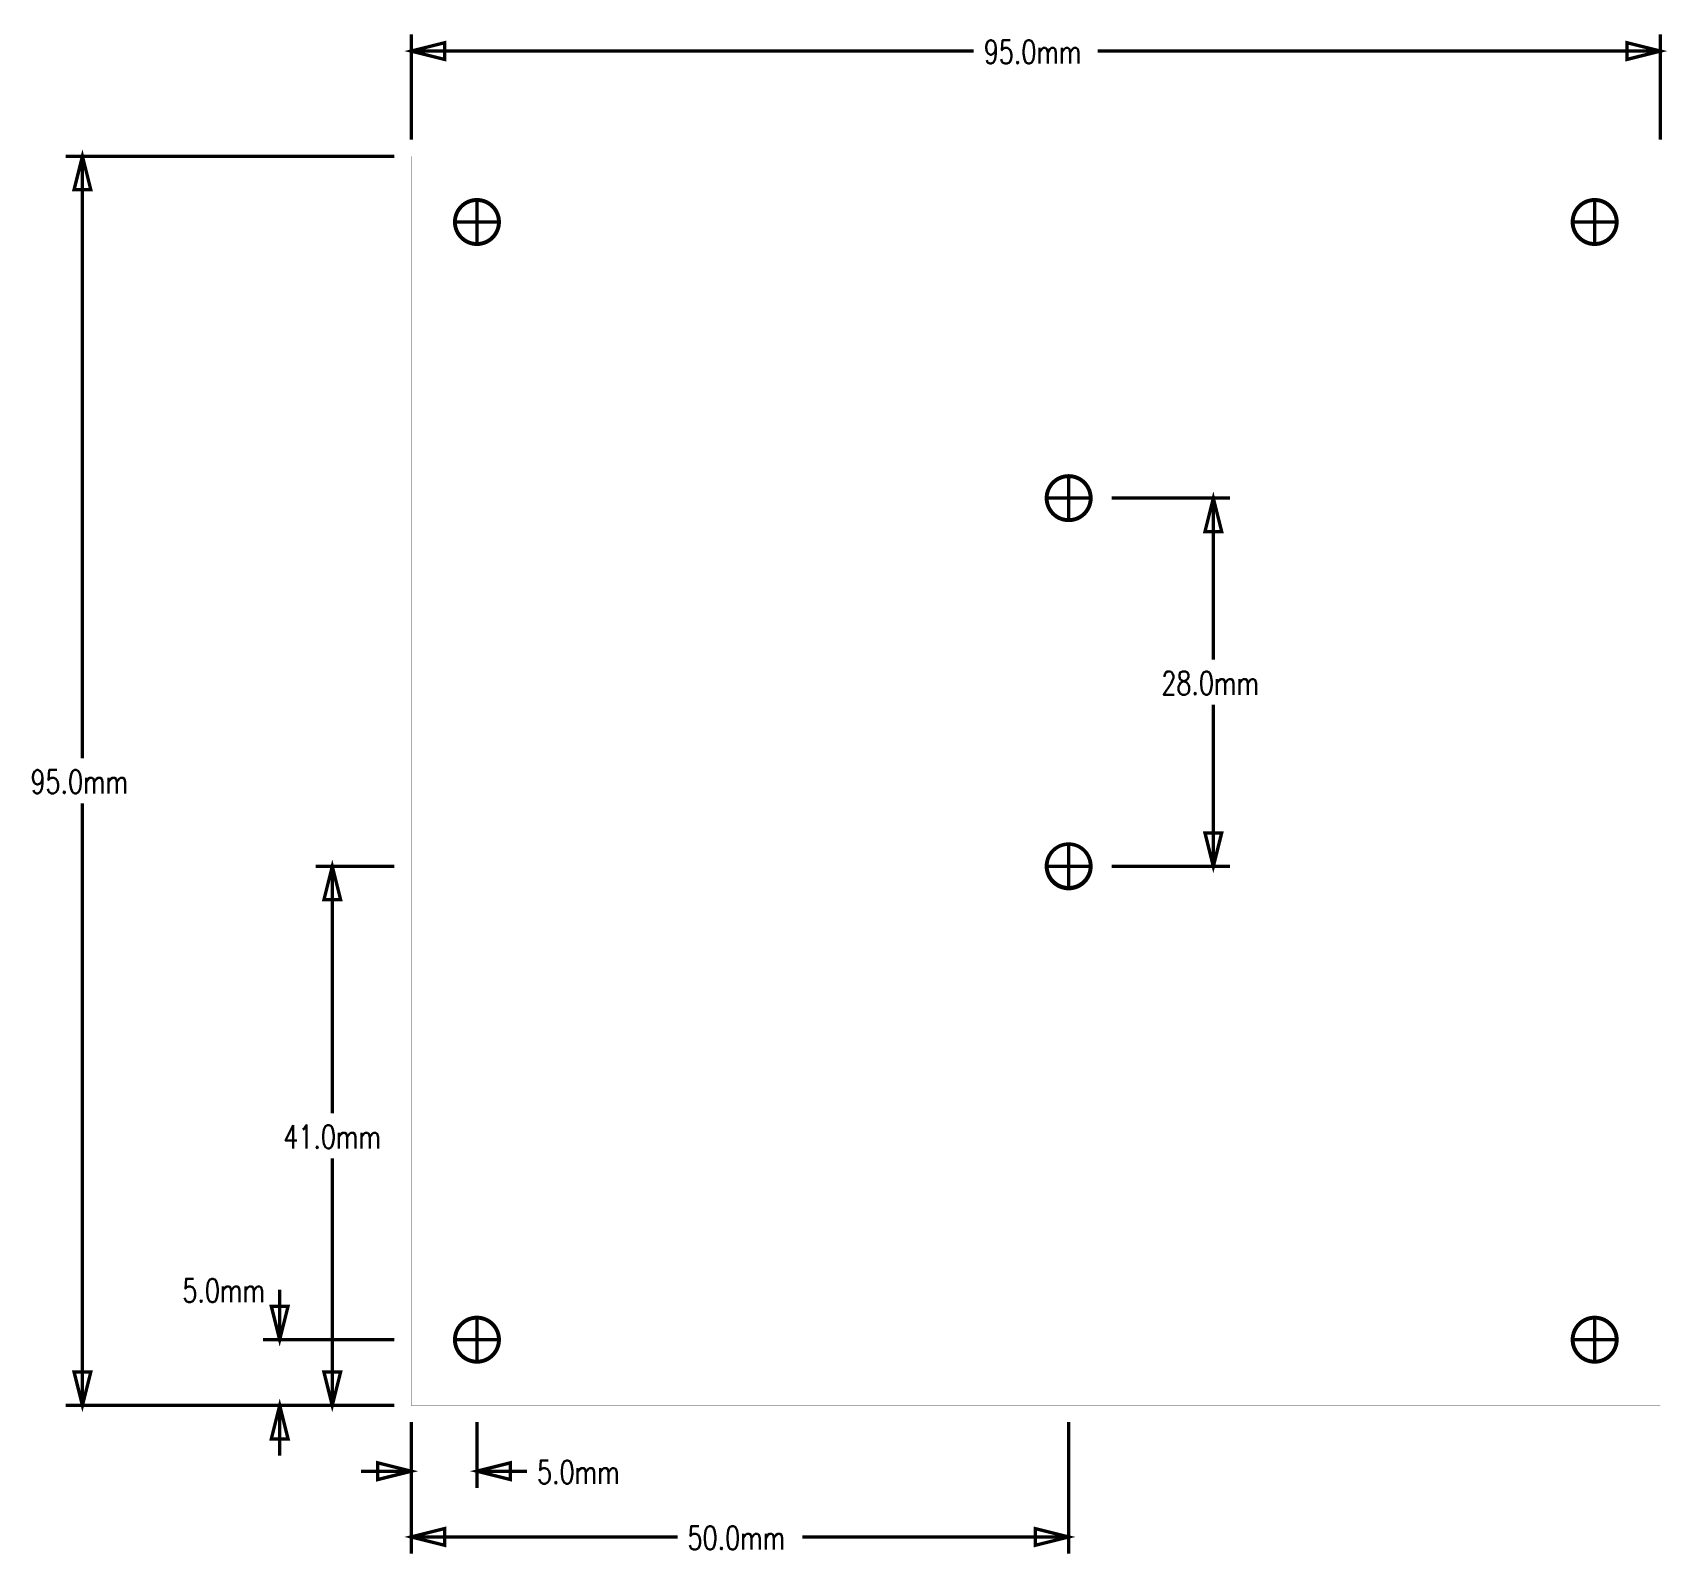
# Model space of a CAD drawing. Extents: x -29 to 96, y -11 to 104.
import ezdxf

# ---------------------------------------------------------------- set-up
doc = ezdxf.new("R2010")
doc.units = 0
for name, pattern in [('PADS_DASH_15000', [0.1, 0.05, -0.05]), ('TRMIDX_2048', [2, 1, 1]), ('TRMIDX_4096', [2, 1, 1])]:
    doc.linetypes.add(name, pattern=pattern)
for name, color, linetype in [('2D_LINE_00', 2, 'CONTINUOUS'), ('2D_LINE_01', 2, 'CONTINUOUS'), ('DIMENSION1_24', 254, 'CONTINUOUS'), ('DIMENSION2_24', 254, 'CONTINUOUS'), ('DIMENSION3_24', 254, 'CONTINUOUS'), ('DIMENSION4_24', 254, 'CONTINUOUS'), ('DIMENSION5_24', 254, 'CONTINUOUS'), ('DIMENSION6_24', 254, 'CONTINUOUS'), ('DIMENSION7_24', 254, 'CONTINUOUS'), ('TEXT_24', 4, 'CONTINUOUS')]:
    doc.layers.add(name, color=color, linetype=linetype)
doc.styles.add('W0$254', font='simplex', dxfattribs={"width": 0.75})

# ---------------------------------------------------------------- blocks, each defined once
blk = doc.blocks.new('SMOOTH_0$0254')
at = {"const_width": 0.0127}
blk.add_lwpolyline([(-0.00635, 0, 1), (0.00635, 0, 1)], format="xyb", close=True, dxfattribs=at)
blk = doc.blocks.new('DRAWING_1')
at = {"layer": '2D_LINE_00', "const_width": 0.0254}
blk.add_lwpolyline([(0, 0), (0, 5)], dxfattribs=at)
at = {"layer": '2D_LINE_00'}
for p in [(0, 5), (0, 0)]:
    blk.add_blockref('SMOOTH_0$0254', p, dxfattribs=at)
blk = doc.blocks.new('SMOOTH_0$01')
at = {"const_width": 0.005}
blk.add_lwpolyline([(-0.0025, 0, 1), (0.0025, 0, 1)], format="xyb", close=True, dxfattribs=at)
blk = doc.blocks.new('DRAWING_2')
at = {"layer": '2D_LINE_01', "const_width": 0.01}
blk.add_lwpolyline([(0, 0), (95, 0), (95, 95), (0, 95)], close=True, dxfattribs=at)
at = {"layer": '2D_LINE_01'}
for p in [(0, 95), (95, 95), (0, 0), (95, 0)]:
    blk.add_blockref('SMOOTH_0$01', p, dxfattribs=at)
blk = doc.blocks.new('SMOOTH_0$25')
at = {"const_width": 0.125}
blk.add_lwpolyline([(-0.0625, 0, 1), (0.0625, 0, 1)], format="xyb", close=True, dxfattribs=at)
blk = doc.blocks.new('DRAWING_3')
at = {"layer": '2D_LINE_01', "const_width": 0.25}
for points in [[(-1.7002646667, 0, 1), (1.7002646667, 0, 1)], [(0, -1.65, 1), (0, 1.65, 1)]]:
    blk.add_lwpolyline(points, format="xyb", close=True, dxfattribs=at)
for points in [[(0, 1.65), (0, -1.65)], [(-1.65, 0), (1.65, 0)]]:
    blk.add_lwpolyline(points, dxfattribs=at)
at = {"layer": '2D_LINE_01'}
for p in [(0, 1.65), (-1.65, 0), (1.65, 0), (0, -1.65)]:
    blk.add_blockref('SMOOTH_0$25', p, dxfattribs=at)
blk = doc.blocks.new('DRAWING_4')
at = {"layer": '2D_LINE_01', "const_width": 0.25}
for points in [[(48.3, 41, 1), (51.7, 41, 1)], [(50, 39.38, 1), (50, 42.68, 1)]]:
    blk.add_lwpolyline(points, format="xyb", close=True, dxfattribs=at)
for points in [[(50, 42.68), (50, 39.38)], [(48.3, 41), (51.65, 41)]]:
    blk.add_lwpolyline(points, dxfattribs=at)
at = {"layer": '2D_LINE_01'}
for p in [(50, 42.68), (48.3, 41), (51.65, 41), (50, 39.38)]:
    blk.add_blockref('SMOOTH_0$25', p, dxfattribs=at)
blk = doc.blocks.new('DRAWING_5')
at = {"layer": '2D_LINE_01', "const_width": 0.25}
for points in [[(-1.7002646667, 0, 1), (1.7002646667, 0, 1)], [(0, -1.65, 1), (0, 1.65, 1)]]:
    blk.add_lwpolyline(points, format="xyb", close=True, dxfattribs=at)
for points in [[(0, 1.65), (0, -1.65)], [(-1.65, 0), (1.65, 0)]]:
    blk.add_lwpolyline(points, dxfattribs=at)
at = {"layer": '2D_LINE_01'}
for p in [(0, 1.65), (-1.65, 0), (1.65, 0), (0, -1.65)]:
    blk.add_blockref('SMOOTH_0$25', p, dxfattribs=at)
blk = doc.blocks.new('DRAWING_6')
at = {"layer": '2D_LINE_01', "const_width": 0.25}
for points in [[(-1.7002646667, 0, 1), (1.7002646667, 0, 1)], [(0, -1.65, 1), (0, 1.65, 1)]]:
    blk.add_lwpolyline(points, format="xyb", close=True, dxfattribs=at)
for points in [[(0, 1.65), (0, -1.65)], [(-1.65, 0), (1.65, 0)]]:
    blk.add_lwpolyline(points, dxfattribs=at)
at = {"layer": '2D_LINE_01'}
for p in [(0, 1.65), (-1.65, 0), (1.65, 0), (0, -1.65)]:
    blk.add_blockref('SMOOTH_0$25', p, dxfattribs=at)
blk = doc.blocks.new('DRAWING_7')
at = {"layer": '2D_LINE_01', "const_width": 0.25}
for points in [[(-1.7002646667, 0, 1), (1.7002646667, 0, 1)], [(0, -1.65, 1), (0, 1.65, 1)]]:
    blk.add_lwpolyline(points, format="xyb", close=True, dxfattribs=at)
for points in [[(0, 1.65), (0, -1.65)], [(-1.65, 0), (1.65, 0)]]:
    blk.add_lwpolyline(points, dxfattribs=at)
at = {"layer": '2D_LINE_01'}
for p in [(0, 1.65), (-1.65, 0), (1.65, 0), (0, -1.65)]:
    blk.add_blockref('SMOOTH_0$25', p, dxfattribs=at)
blk = doc.blocks.new('DRAWING_8')
at = {"layer": '2D_LINE_01', "const_width": 0.25}
for points in [[(-1.7002646667, 0, 1), (1.7002646667, 0, 1)], [(0, -1.65, 1), (0, 1.65, 1)]]:
    blk.add_lwpolyline(points, format="xyb", close=True, dxfattribs=at)
for points in [[(0, 1.65), (0, -1.65)], [(-1.65, 0), (1.65, 0)]]:
    blk.add_lwpolyline(points, dxfattribs=at)
at = {"layer": '2D_LINE_01'}
for p in [(0, 1.65), (-1.65, 0), (1.65, 0), (0, -1.65)]:
    blk.add_blockref('SMOOTH_0$25', p, dxfattribs=at)
blk = doc.blocks.new('D_2dfeghi_9')
at = {"layer": 'DIMENSION1_24', "linetype": 'TRMIDX_4096', "const_width": 0.254}
blk.add_lwpolyline([(-25, 0), (-25, 45.7855)], dxfattribs=at)
at = {"layer": 'DIMENSION2_24', "linetype": 'TRMIDX_4096', "const_width": 0.254}
blk.add_lwpolyline([(-25, 95), (-25, 49.2145)], dxfattribs=at)
at = {"layer": 'DIMENSION3_24', "linetype": 'TRMIDX_4096', "const_width": 0.254}
blk.add_lwpolyline([(-25, 0), (-25.635, 2.54), (-24.365, 2.54)], close=True, dxfattribs=at)
at = {"layer": 'DIMENSION4_24', "linetype": 'TRMIDX_4096', "const_width": 0.254}
blk.add_lwpolyline([(-25, 95), (-24.365, 92.46), (-25.635, 92.46)], close=True, dxfattribs=at)
at = {"layer": 'DIMENSION5_24', "linetype": 'TRMIDX_4096', "const_width": 0.254}
blk.add_lwpolyline([(-1.27, 0), (-26.27, 0)], dxfattribs=at)
at = {"layer": 'DIMENSION6_24', "linetype": 'TRMIDX_4096', "const_width": 0.254}
blk.add_lwpolyline([(-1.27, 95), (-26.27, 95)], dxfattribs=at)
at = {"layer": 'DIMENSION7_24', "linetype": 'TRMIDX_4096', "const_width": 0.0254}
for points in [[(0, 95), (0.0006666667, 95)], [(0, 0), (0.0006666667, 0)]]:
    blk.add_lwpolyline(points, dxfattribs=at)
at = {"layer": 'TEXT_24', "style": 'W0$254', "width": 0.75}
blk.add_text('95.0mm', height=1.778, dxfattribs=at).set_placement((-28.954318, 46.5475))
blk = doc.blocks.new('D_1dfeghi_10')
at = {"layer": 'DIMENSION1_24', "linetype": 'TRMIDX_2048', "const_width": 0.254}
blk.add_lwpolyline([(0, 8), (42.783682, 8)], dxfattribs=at)
at = {"layer": 'DIMENSION2_24', "linetype": 'TRMIDX_2048', "const_width": 0.254}
blk.add_lwpolyline([(95, 8), (52.2163186667, 8)], dxfattribs=at)
at = {"layer": 'DIMENSION3_24', "linetype": 'TRMIDX_2048', "const_width": 0.254}
blk.add_lwpolyline([(0, 8), (2.54, 8.635), (2.54, 7.365)], close=True, dxfattribs=at)
at = {"layer": 'DIMENSION4_24', "linetype": 'TRMIDX_2048', "const_width": 0.254}
blk.add_lwpolyline([(95, 8), (92.46, 7.365), (92.46, 8.635)], close=True, dxfattribs=at)
at = {"layer": 'DIMENSION5_24', "linetype": 'TRMIDX_2048', "const_width": 0.254}
blk.add_lwpolyline([(0, 1.27), (0, 9.27)], dxfattribs=at)
at = {"layer": 'DIMENSION6_24', "linetype": 'TRMIDX_2048', "const_width": 0.254}
blk.add_lwpolyline([(95, 1.27), (95, 9.27)], dxfattribs=at)
at = {"layer": 'DIMENSION7_24', "linetype": 'TRMIDX_2048', "const_width": 0.0254}
for points in [[(0, 0), (0.0006666667, 0)], [(95, 0), (95.0006666667, 0)]]:
    blk.add_lwpolyline(points, dxfattribs=at)
at = {"layer": 'TEXT_24', "style": 'W0$254', "width": 0.75}
blk.add_text('95.0mm', height=1.778, dxfattribs=at).set_placement((43.545682, 7.0475))
blk = doc.blocks.new('D_2dfeghi_11')
at = {"layer": 'DIMENSION1_24', "linetype": 'TRMIDX_4096', "const_width": 0.254}
blk.add_lwpolyline([(-10, 0), (-10, -3.81)], dxfattribs=at)
at = {"layer": 'DIMENSION2_24', "linetype": 'TRMIDX_4096', "const_width": 0.254}
blk.add_lwpolyline([(-10, 5), (-10, 8.81)], dxfattribs=at)
at = {"layer": 'DIMENSION3_24', "linetype": 'TRMIDX_4096', "const_width": 0.254}
blk.add_lwpolyline([(-10, 0), (-9.365, -2.54), (-10.635, -2.54)], close=True, dxfattribs=at)
at = {"layer": 'DIMENSION4_24', "linetype": 'TRMIDX_4096', "const_width": 0.254}
blk.add_lwpolyline([(-10, 5), (-10.635, 7.54), (-9.365, 7.54)], close=True, dxfattribs=at)
at = {"layer": 'DIMENSION5_24', "linetype": 'TRMIDX_4096', "const_width": 0.254}
blk.add_lwpolyline([(-1.27, 0), (-11.27, 0)], dxfattribs=at)
at = {"layer": 'DIMENSION6_24', "linetype": 'TRMIDX_4096', "const_width": 0.254}
blk.add_lwpolyline([(-1.27, 5), (-11.27, 5)], dxfattribs=at)
at = {"layer": 'DIMENSION7_24', "linetype": 'TRMIDX_4096', "const_width": 0.0254}
for points in [[(0, 5), (0.0006666667, 5)], [(0, 0), (0.0006666667, 0)]]:
    blk.add_lwpolyline(points, dxfattribs=at)
at = {"layer": 'TEXT_24', "style": 'W0$254', "width": 0.75}
blk.add_text('5.0mm', height=1.778, dxfattribs=at).set_placement((-17.4006366667, 7.8575))
blk = doc.blocks.new('D_1dfeghi_12')
at = {"layer": 'DIMENSION1_24', "linetype": 'TRMIDX_2048', "const_width": 0.254}
blk.add_lwpolyline([(0, -5), (-3.81, -5)], dxfattribs=at)
at = {"layer": 'DIMENSION2_24', "linetype": 'TRMIDX_2048', "const_width": 0.254}
blk.add_lwpolyline([(5, -5), (8.81, -5)], dxfattribs=at)
at = {"layer": 'DIMENSION3_24', "linetype": 'TRMIDX_2048', "const_width": 0.254}
blk.add_lwpolyline([(0, -5), (-2.54, -5.635), (-2.54, -4.365)], close=True, dxfattribs=at)
at = {"layer": 'DIMENSION4_24', "linetype": 'TRMIDX_2048', "const_width": 0.254}
blk.add_lwpolyline([(5, -5), (7.54, -4.365), (7.54, -5.635)], close=True, dxfattribs=at)
at = {"layer": 'DIMENSION5_24', "linetype": 'TRMIDX_2048', "const_width": 0.254}
blk.add_lwpolyline([(0, -1.27), (0, -6.27)], dxfattribs=at)
at = {"layer": 'DIMENSION6_24', "linetype": 'TRMIDX_2048', "const_width": 0.254}
blk.add_lwpolyline([(5, -1.27), (5, -6.27)], dxfattribs=at)
at = {"layer": 'DIMENSION7_24', "linetype": 'TRMIDX_2048', "const_width": 0.0254}
for points in [[(0, 0), (0.0006666667, 0)], [(5, 0), (5.0006666667, 0)]]:
    blk.add_lwpolyline(points, dxfattribs=at)
at = {"layer": 'TEXT_24', "style": 'W0$254', "width": 0.75}
blk.add_text('5.0mm', height=1.778, dxfattribs=at).set_placement((9.572, -5.9525))
blk = doc.blocks.new('DRAWING_13')
at = {"layer": '2D_LINE_00', "linetype": 'PADS_DASH_15000', "const_width": 0.01}
blk.add_lwpolyline([(0, 0), (-50, 0)], dxfattribs=at)
at = {"layer": '2D_LINE_00'}
for p in [(-50, 0), (0, 0)]:
    blk.add_blockref('SMOOTH_0$01', p, dxfattribs=at)
blk = doc.blocks.new('DRAWING_14')
at = {"layer": '2D_LINE_00', "linetype": 'PADS_DASH_15000', "const_width": 0.01}
blk.add_lwpolyline([(0, 0), (0, -41)], dxfattribs=at)
at = {"layer": '2D_LINE_00'}
for p in [(0, 0), (0, -41)]:
    blk.add_blockref('SMOOTH_0$01', p, dxfattribs=at)
blk = doc.blocks.new('D_2dfeghi_15')
at = {"layer": 'DIMENSION1_24', "linetype": 'TRMIDX_4096', "const_width": 0.254}
blk.add_lwpolyline([(-6, 0), (-6, 18.7855)], dxfattribs=at)
at = {"layer": 'DIMENSION2_24', "linetype": 'TRMIDX_4096', "const_width": 0.254}
blk.add_lwpolyline([(-6, 41), (-6, 22.2145)], dxfattribs=at)
at = {"layer": 'DIMENSION3_24', "linetype": 'TRMIDX_4096', "const_width": 0.254}
blk.add_lwpolyline([(-6, 0), (-6.635, 2.54), (-5.365, 2.54)], close=True, dxfattribs=at)
at = {"layer": 'DIMENSION4_24', "linetype": 'TRMIDX_4096', "const_width": 0.254}
blk.add_lwpolyline([(-6, 41), (-5.365, 38.46), (-6.635, 38.46)], close=True, dxfattribs=at)
at = {"layer": 'DIMENSION5_24', "linetype": 'TRMIDX_4096', "const_width": 0.254}
blk.add_lwpolyline([(-1.27, 0), (-7.27, 0)], dxfattribs=at)
at = {"layer": 'DIMENSION6_24', "linetype": 'TRMIDX_4096', "const_width": 0.254}
blk.add_lwpolyline([(-1.27, 41), (-7.27, 41)], dxfattribs=at)
at = {"layer": 'DIMENSION7_24', "linetype": 'TRMIDX_4096', "const_width": 0.0254}
for points in [[(0, 41), (0.0006666667, 41)], [(0, 0), (0.0006666667, 0)]]:
    blk.add_lwpolyline(points, dxfattribs=at)
at = {"layer": 'TEXT_24', "style": 'W0$254', "width": 0.75}
blk.add_text('41.0mm', height=1.778, dxfattribs=at).set_placement((-9.7234086667, 19.5475))
blk = doc.blocks.new('D_1dfeghi_16')
at = {"layer": 'DIMENSION1_24', "linetype": 'TRMIDX_2048', "const_width": 0.254}
blk.add_lwpolyline([(0, -10), (20.2548186667, -10)], dxfattribs=at)
at = {"layer": 'DIMENSION2_24', "linetype": 'TRMIDX_2048', "const_width": 0.254}
blk.add_lwpolyline([(50, -10), (29.745182, -10)], dxfattribs=at)
at = {"layer": 'DIMENSION3_24', "linetype": 'TRMIDX_2048', "const_width": 0.254}
blk.add_lwpolyline([(0, -10), (2.54, -9.365), (2.54, -10.635)], close=True, dxfattribs=at)
at = {"layer": 'DIMENSION4_24', "linetype": 'TRMIDX_2048', "const_width": 0.254}
blk.add_lwpolyline([(50, -10), (47.46, -10.635), (47.46, -9.365)], close=True, dxfattribs=at)
at = {"layer": 'DIMENSION5_24', "linetype": 'TRMIDX_2048', "const_width": 0.254}
blk.add_lwpolyline([(0, -1.27), (0, -11.27)], dxfattribs=at)
at = {"layer": 'DIMENSION6_24', "linetype": 'TRMIDX_2048', "const_width": 0.254}
blk.add_lwpolyline([(50, -1.27), (50, -11.27)], dxfattribs=at)
at = {"layer": 'DIMENSION7_24', "linetype": 'TRMIDX_2048', "const_width": 0.0254}
for points in [[(0, 0), (0.0006666667, 0)], [(50, 0), (50.0006666667, 0)]]:
    blk.add_lwpolyline(points, dxfattribs=at)
at = {"layer": 'TEXT_24', "style": 'W0$254', "width": 0.75}
blk.add_text('50.0mm', height=1.778, dxfattribs=at).set_placement((21.0168186667, -10.9525))
blk = doc.blocks.new('D_2dfeghi_17')
at = {"layer": 'DIMENSION1_24', "linetype": 'TRMIDX_4096', "const_width": 0.254}
blk.add_lwpolyline([(9, 0), (9, 12.2855)], dxfattribs=at)
at = {"layer": 'DIMENSION2_24', "linetype": 'TRMIDX_4096', "const_width": 0.254}
blk.add_lwpolyline([(9, 28), (9, 15.7145)], dxfattribs=at)
at = {"layer": 'DIMENSION3_24', "linetype": 'TRMIDX_4096', "const_width": 0.254}
blk.add_lwpolyline([(9, 0), (8.365, 2.54), (9.635, 2.54)], close=True, dxfattribs=at)
at = {"layer": 'DIMENSION4_24', "linetype": 'TRMIDX_4096', "const_width": 0.254}
blk.add_lwpolyline([(9, 28), (9.635, 25.46), (8.365, 25.46)], close=True, dxfattribs=at)
at = {"layer": 'DIMENSION5_24', "linetype": 'TRMIDX_4096', "const_width": 0.254}
blk.add_lwpolyline([(1.27, 0), (10.27, 0)], dxfattribs=at)
at = {"layer": 'DIMENSION6_24', "linetype": 'TRMIDX_4096', "const_width": 0.254}
blk.add_lwpolyline([(1.27, 28), (10.27, 28)], dxfattribs=at)
at = {"layer": 'DIMENSION7_24', "linetype": 'TRMIDX_4096', "const_width": 0.0254}
for points in [[(0, 28), (0.0006666667, 28)], [(0, 0), (0.0006666667, 0)]]:
    blk.add_lwpolyline(points, dxfattribs=at)
at = {"layer": 'TEXT_24', "style": 'W0$254', "width": 0.75}
blk.add_text('28.0mm', height=1.778, dxfattribs=at).set_placement((5.045682, 13.0475))

msp = doc.modelspace()

# ---------------------------------------------------------------- block references
for name, p in [('D_1dfeghi_10', (0, 95)), ('D_2dfeghi_9', (0, 0)), ('DRAWING_2', (0, 0)), ('DRAWING_5', (5, 90)), ('DRAWING_6', (90, 90)), ('DRAWING_3', (50, 69)), ('D_2dfeghi_17', (52, 41)), ('DRAWING_4', (0, 0)), ('D_2dfeghi_15', (0, 0)), ('DRAWING_13', (50, 41)), ('DRAWING_14', (50, 41)), ('D_2dfeghi_11', (0, 0)), ('DRAWING_8', (5, 5)), ('DRAWING_7', (90, 5)), ('DRAWING_1', (0, 0)), ('D_1dfeghi_12', (0, 0)), ('D_1dfeghi_16', (0, 0))]:
    msp.add_blockref(name, p)

doc.saveas('drawing.dxf')
